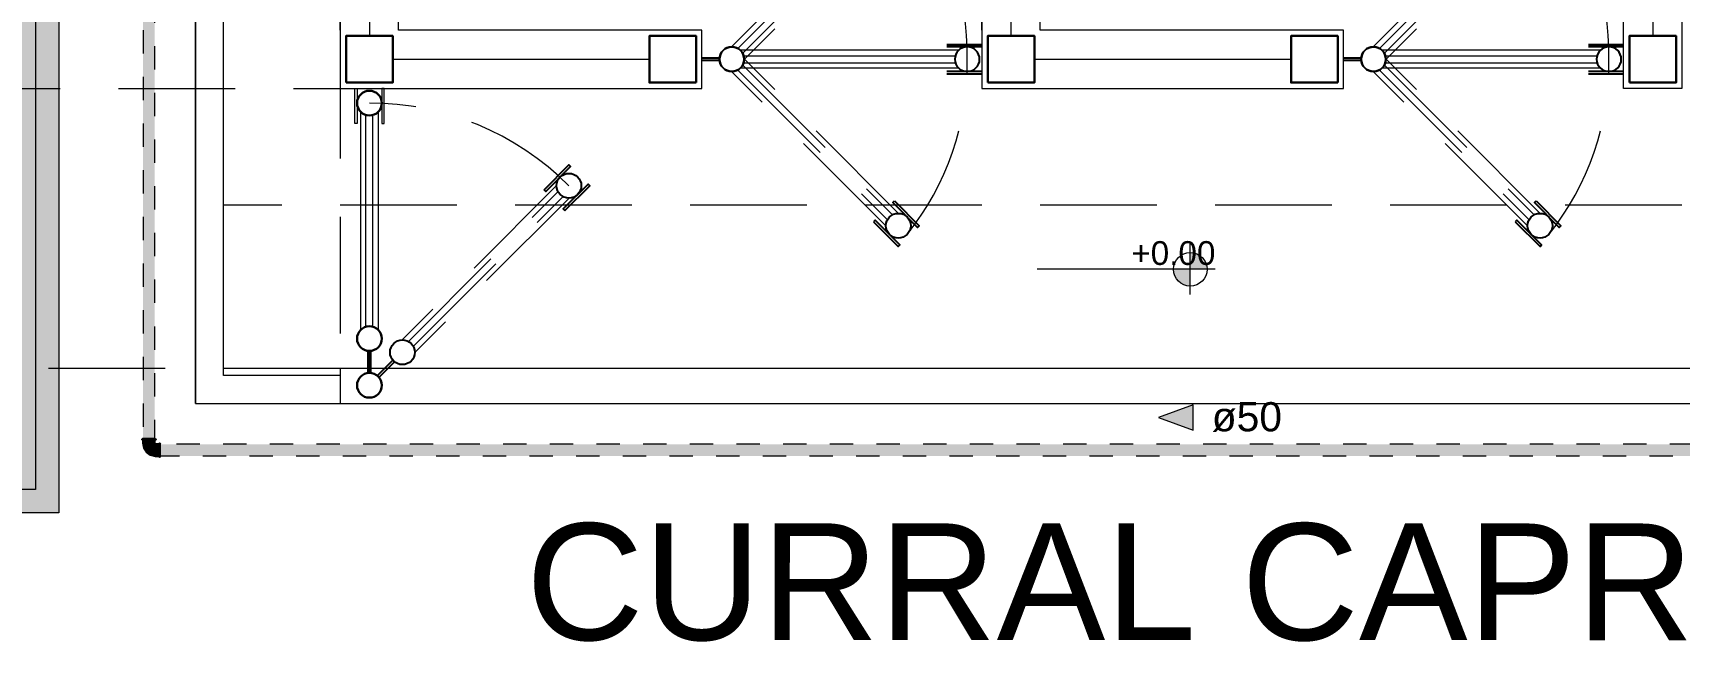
# Model space of a CAD drawing. Header units: metres. Extents: x 5 to 242, y -3 to 162.
# Drawn here: x 25.44 to 32.49, y 96.59 to 99.2 of the extents above; entities that cross this region are included whole.
import ezdxf

# ---------------------------------------------------------------- set-up
doc = ezdxf.new("R2010")
doc.units = ezdxf.units.M
doc.linetypes.add('Aligning Line', pattern=[0.012, 0.006, -0.006])
doc.linetypes.add('IMPORT-Dashed _3_', pattern=[0.75, 0.5, -0.25])
doc.layers.add('1053_ARQ_BASE_MATADOURO_dwg', color=7, linetype='Continuous', lineweight=5, true_color=0x767676)
for name, color, linetype, lineweight in [('A-COTAS', 7, 'Continuous', 9), ('A-EQUIPAMENTOS', 7, 'Continuous', 5), ('A-PAREDE', 7, 'Continuous', 30), ('A-PROJEÇÃO', 7, 'IMPORT-Dashed _3_', 15), ('A-TEXTO1', 7, 'Continuous', 5), ('A-VISTA01', 7, 'Continuous', 20), ('A-VISTA02', 7, 'Continuous', 15), ('A-VISTA03', 7, 'Continuous', 9), ('A-VISTA04', 7, 'Continuous', 5), ('A_PROJEÇÃO', 7, 'IMPORT-Dashed _3_', 5), ('P-PIPE', 7, 'Continuous', 5), ('P-PIPE-IDEN', 7, 'Continuous', 5)]:
    doc.layers.add(name, color=color, linetype=linetype, lineweight=lineweight)
doc.styles.add('Arial', font='arial.ttf', dxfattribs={"height": 0.5})
doc.styles.add('Arial_1', font='arial.ttf', dxfattribs={"height": 0.102})
doc.styles.add('Arial_27', font='arial.ttf', dxfattribs={"height": 0.125})

# ---------------------------------------------------------------- blocks, each defined once
blk = doc.blocks.new('AÇO_Cotovelo 90 45 - AÇO_Cotovelo 90 45-3953197-CURRAL BOVINO')
at = {"layer": 'P-PIPE', "true_color": 0x7f7f7f}
for points in [[(-0.0425, 0.0082), (-0.0425, 0.0274), (-0.0467, 0.0302), (-0.0495, 0.0274), (-0.0495, -0.0274), (-0.0453, -0.0302), (-0.0425, -0.0268), (-0.0425, 0.0076)], [(-0.0304, 0.0137), (-0.0304, 0.0274), (-0.0425, 0.0274), (-0.0425, -0.0274), (-0.0304, -0.0274), (-0.0304, 0.0137)], [(0.0309, 0.046), (0.0288, 0.0488), (0.0253, 0.0495), (0.0177, 0.0495), (-0.0288, 0.0488), (-0.0294, 0.0483), (-0.0309, 0.046), (0.0292, 0.046)], [(0.0309, 0.046), (-0.0309, 0.046), (-0.0288, 0.0432), (-0.0253, 0.0425), (-0.0177, 0.0425), (0.0288, 0.0432), (0.0294, 0.0437)], [(0.0274, 0.0304), (-0.0274, 0.0304), (-0.0279, 0.0279), (-0.0304, 0.0274), (-0.0304, -0.0274), (-0.0076, -0.0225), (0.0108, -0.01), (0.0231, 0.0088), (0.0265, 0.0257)], [(-0.0274, 0.0425), (-0.0288, 0.0432), (-0.0274, 0.0425)]]:
    blk.add_hatch(color=8, dxfattribs=at).paths.add_polyline_path(points)
h = blk.add_hatch(color=8, dxfattribs=at)
h.paths.add_polyline_path([(0.0274, 0.0493), (0.0268, 0.0495), (0.0274, 0.0493)])
h.paths.add_polyline_path([(0.0274, 0.0425), (0.0268, 0.0425), (-0.0274, 0.0425), (-0.0274, 0.0304), (0.0274, 0.0304), (0.0274, 0.0371)])
at = {"layer": 'P-PIPE'}
for p, q in [((-0.0478, 0.0274), (-0.0495, 0.0274)), ((-0.0495, -0.0274), (-0.0495, 0.0274)), ((-0.0304, 0.0274), (-0.0442, 0.0274)), ((-0.0304, 0.0274), (-0.0304, 0.0223)), ((-0.0304, 0.0222), (-0.0304, 0.0217)), ((-0.0304, 0.0217), (-0.0304, 0.0085)), ((-0.0304, 0.0081), (-0.0304, -0.0081)), ((-0.0274, 0.0425), (-0.0286, 0.0432)), ((-0.0274, 0.0495), (-0.0274, 0.0484)), ((-0.0274, 0.0436), (-0.0274, 0.0304)), ((-0.0223, 0.0304), (-0.0274, 0.0304)), ((-0.0189, 0.0495), (-0.0265, 0.0495)), ((-0.0222, 0.0304), (-0.0217, 0.0304)), ((-0.0085, 0.0304), (-0.0217, 0.0304)), ((0.0099, 0.0495), (-0.0145, 0.0495)), ((0.0081, 0.0304), (-0.0081, 0.0304)), ((0.0217, 0.0304), (0.0085, 0.0304)), ((0.0261, 0.0495), (0.0187, 0.0495)), ((0.0217, 0.0304), (0.0222, 0.0304)), ((0.0274, 0.0304), (0.0223, 0.0304)), ((0.0274, 0.0495), (0.0286, 0.0488)), ((0.0274, 0.0484), (0.0274, 0.0495)), ((0.0274, 0.0304), (0.0274, 0.0436)), ((-0.0495, -0.0274), (-0.0478, -0.0274)), ((-0.0442, -0.0274), (-0.0304, -0.0274)), ((-0.0304, -0.0085), (-0.0304, -0.0217)), ((-0.0304, -0.0217), (-0.0304, -0.0222)), ((-0.0304, -0.0223), (-0.0304, -0.0274))]:
    blk.add_line(p, q, dxfattribs=at)
at = {"layer": 'P-PIPE', "flags": 128}
for points in [[(-0.0495, 0.0274), (-0.0479, 0.0303), (-0.0445, 0.0306), (-0.0425, 0.0279), (-0.0425, 0.0274)], [(-0.0495, 0.0274), (-0.0495, 0.0234), (-0.0495, 0.0125), (-0.0495, -0.0021), (-0.0495, -0.0161), (-0.0495, -0.0253), (-0.0495, -0.0274)], [(-0.0425, -0.0274), (-0.0425, -0.0234), (-0.0425, -0.0125), (-0.0425, 0.0021), (-0.0425, 0.0161), (-0.0425, 0.0253), (-0.0425, 0.0274)], [(-0.0309, 0.046), (-0.0293, 0.0489), (-0.0274, 0.0495)], [(-0.0291, 0.0434), (-0.0303, 0.0441), (-0.0309, 0.046)], [(-0.0304, -0.0274), (-0.0091, -0.0233), (0.0093, -0.0116), (0.022, 0.006), (0.0273, 0.027), (0.0274, 0.0304)], [(-0.0274, 0.0304), (-0.0288, 0.0279), (-0.0304, 0.0274)], [(0.0274, 0.0495), (0.0234, 0.0495), (0.0125, 0.0495), (-0.0021, 0.0495), (-0.0161, 0.0495), (-0.0253, 0.0495), (-0.0274, 0.0495)], [(-0.0274, 0.0425), (-0.0234, 0.0425), (-0.0125, 0.0425), (0.0021, 0.0425), (0.0161, 0.0425), (0.0253, 0.0425), (0.0274, 0.0425)], [(0.0309, 0.046), (0.0293, 0.0431), (0.0274, 0.0425)], [(0.0291, 0.0486), (0.0303, 0.0479), (0.0309, 0.046)], [(-0.0425, -0.0274), (-0.0441, -0.0303), (-0.0475, -0.0306), (-0.0495, -0.0279), (-0.0495, -0.0274)]]:
    blk.add_lwpolyline(points, dxfattribs=at)
blk = doc.blocks.new('1053_ARQ_BASE_MATADOURO_dwg_A$C3BBF43EE-4039607-CURRAL BOVINO')
at = {"layer": 'A-PROJEÇÃO', "color": 253, "true_color": 0xaaaaaa}
for p, q in [((0.0998, 0.1011), (1.0352, 0.1011)), ((1.0212, 0.078), (0.1138, 0.078)), ((0.0998, 0.0249), (1.0352, 0.0249)), ((1.0212, 0.048), (0.1138, 0.048))]:
    blk.add_line(p, q, dxfattribs=at)
at = {"layer": 'A-PROJEÇÃO', "color": 253, "linetype": 'Continuous', "lineweight": 25, "true_color": 0xaaaaaa, "flags": 128}
for points in [[(0.15, 0.126), (0, 0.126), (0, 0.116), (0.15, 0.116)], [(0.15, 0), (0, 0), (0, 0.01), (0.15, 0.01)]]:
    blk.add_lwpolyline(points, close=True, dxfattribs=at)
at = {"layer": 'A-PROJEÇÃO', "color": 253, "linetype": 'Continuous', "lineweight": 25, "true_color": 0xaaaaaa}
for centre in [(0.063, 0.063), (1.072, 0.063)]:
    blk.add_circle(centre, 0.053, dxfattribs=at)
blk = doc.blocks.new('1053_ARQ_BASE_MATADOURO_dwg_A$C3BBF43EE-4039606-CURRAL BOVINO')
at = {"layer": 'A-PROJEÇÃO', "color": 253, "true_color": 0xaaaaaa}
for p, q in [((0.0998, 0.1011), (1.0352, 0.1011)), ((1.0212, 0.078), (0.1138, 0.078)), ((0.0998, 0.0249), (1.0352, 0.0249)), ((1.0212, 0.048), (0.1138, 0.048))]:
    blk.add_line(p, q, dxfattribs=at)
at = {"layer": 'A-PROJEÇÃO', "color": 253, "linetype": 'Continuous', "lineweight": 25, "true_color": 0xaaaaaa, "flags": 128}
for points in [[(0.15, 0.126), (0, 0.126), (0, 0.116), (0.15, 0.116)], [(0.15, 0), (0, 0), (0, 0.01), (0.15, 0.01)]]:
    blk.add_lwpolyline(points, close=True, dxfattribs=at)
at = {"layer": 'A-PROJEÇÃO', "color": 253, "linetype": 'Continuous', "lineweight": 25, "true_color": 0xaaaaaa}
for centre in [(0.063, 0.063), (1.072, 0.063)]:
    blk.add_circle(centre, 0.053, dxfattribs=at)
blk = doc.blocks.new('1053_ARQ_BASE_MATADOURO_dwg_Porteira_Curral_1-4039608-CURRAL BOVINO')
at = {"layer": 'A-PAREDE', "color": 253, "lineweight": 25, "true_color": 0xaaaaaa}
for p, q in [((207868.2993, 9278518.2534), (207868.2219, 9278518.2534)), ((207868.2993, 9278518.2434), (207868.2219, 9278518.2434))]:
    blk.add_line(p, q, dxfattribs=at)
for centre in [(207868.352, 9278518.2484), (207869.361, 9278518.2484)]:
    blk.add_ellipse(centre, major_axis=(0, 0.053), ratio=1, dxfattribs=at)
at = {"layer": 'A-VISTA02', "color": 253, "true_color": 0xaaaaaa}
for p, q in [((207869.3242, 9278518.2865), (207868.3889, 9278518.2865)), ((207869.3242, 9278518.2103), (207868.3889, 9278518.2103))]:
    blk.add_line(p, q, dxfattribs=at)
at = {"layer": 'A-VISTA03', "color": 253, "lineweight": 25, "true_color": 0xaaaaaa}
for p, q in [((207869.274, 9278518.3114), (207869.424, 9278518.3114)), ((207869.424, 9278518.3014), (207869.274, 9278518.3014)), ((207869.424, 9278518.1954), (207869.274, 9278518.1954)), ((207869.274, 9278518.1854), (207869.424, 9278518.1854))]:
    blk.add_line(p, q, dxfattribs=at)
at = {"layer": 'A-VISTA04', "color": 253, "true_color": 0xaaaaaa}
for p, q in [((207868.4029, 9278518.2634), (207869.3102, 9278518.2634)), ((207868.4029, 9278518.2334), (207869.3102, 9278518.2334))]:
    blk.add_line(p, q, dxfattribs=at)
blk = doc.blocks.new('1053_ARQ_BASE_MATADOURO_dwg_CAMINHÃO PORCOS-4039610-CURRAL BOVINO')
at = {"layer": 'A-COTAS', "lineweight": 5, "true_color": 0xe2e2e2}
blk.add_hatch(color=254, dxfattribs=at).paths.add_polyline_path([(0, -1.2192), (0, 1.2192), (-5.4864, 1.2192), (-5.4864, -1.2192), (-0.0089, -1.2192)])
at = {"layer": 'A-EQUIPAMENTOS', "color": 253, "true_color": 0xaaaaaa, "flags": 128}
for points in [[(0, -1.2192), (-5.4864, -1.2192), (-5.4864, 1.2192), (0, 1.2192)], [(-0.1, -1.1192), (-5.3864, -1.1192), (-5.3864, 1.1192), (-0.1, 1.1192)]]:
    blk.add_lwpolyline(points, close=True, dxfattribs=at)
blk = doc.blocks.new('1053_ARQ_BASE_MATADOURO_dwg_A$C3E5A4E6E-4039613-CURRAL BOVINO')
at = {"layer": 'A-PROJEÇÃO', "color": 253, "linetype": 'Continuous', "lineweight": 25, "true_color": 0xaaaaaa}
for p, q in [((0.058, 1.1248), (0.058, 1.2196)), ((0.068, 1.1248), (0.068, 1.2196))]:
    blk.add_line(p, q, dxfattribs=at)
at = {"layer": 'A-PROJEÇÃO', "color": 253, "true_color": 0xaaaaaa}
for p, q in [((0.0249, 0.0998), (0.0249, 1.0352)), ((0.048, 1.0212), (0.048, 0.1138)), ((0.078, 1.0212), (0.078, 0.1138)), ((0.1011, 0.0998), (0.1011, 1.0352))]:
    blk.add_line(p, q, dxfattribs=at)
at = {"layer": 'A-PROJEÇÃO', "color": 253, "linetype": 'Continuous', "lineweight": 25, "true_color": 0xaaaaaa, "flags": 128}
for points in [[(0, 0.15), (0, 0), (0.01, 0), (0.01, 0.15)], [(0.126, 0.15), (0.126, 0), (0.116, 0), (0.116, 0.15)]]:
    blk.add_lwpolyline(points, close=True, dxfattribs=at)
at = {"layer": 'A-PROJEÇÃO', "color": 253, "true_color": 0xaaaaaa}
blk.add_circle((0.063, 1.272), 0.053, dxfattribs=at)
at = {"layer": 'A-PROJEÇÃO', "color": 253, "linetype": 'Continuous', "lineweight": 25, "true_color": 0xaaaaaa}
for centre in [(0.063, 1.072), (0.063, 0.063)]:
    blk.add_circle(centre, 0.053, dxfattribs=at)
blk = doc.blocks.new('1053_ARQ_BASE_MATADOURO_dwg_arq geral tgov-4039641-CURRAL BOVINO')
at = {"layer": 'A-TEXTO1', "lineweight": 9, "true_color": 0xe2e2e2}
h = blk.add_hatch(color=254, dxfattribs=at)
h.paths.add_polyline_path([(1.0923, 14.9311), (1.0923, 15.0029), (1.0205, 15.0029), (1.0229, 14.9843), (1.0301, 14.967), (1.0415, 14.9521), (1.0564, 14.9407), (1.0737, 14.9335)])
h.paths.add_polyline_path([(1.0923, 15.0029), (1.1642, 15.0029), (1.1624, 15.0189), (1.1571, 15.0341), (1.1485, 15.0477), (1.1371, 15.0591), (1.1235, 15.0677), (1.1083, 15.073), (1.0923, 15.0748), (1.0923, 15.0189)])
at = {"color": 253, "lineweight": 5, "true_color": 0xaaaaaa, "flags": 128}
blk.add_lwpolyline([(-3.1704, 14.4282), (-3.1704, 20.1582), (-12.4204, 20.1582), (-12.4204, 34.8483), (-12.4204, 34.9983), (5.3461, 34.9983), (5.3461, 26.6282)], dxfattribs=at)
at = {"layer": 'A-PAREDE', "color": 253, "true_color": 0xaaaaaa}
for p, q in [((-2.4304, 14.6534), (-2.4304, 14.5586)), ((-2.4204, 14.6534), (-2.4204, 14.5586))]:
    blk.add_line(p, q, dxfattribs=at)
at = {"layer": 'A-PAREDE', "color": 253, "true_color": 0xaaaaaa, "flags": 128}
for points in [[(-2.5254, 15.8032), (-2.3254, 15.8032), (-2.3254, 16.0032), (-2.5254, 16.0032)], [(-1.0254, 15.8032), (-1.2254, 15.8032), (-1.2254, 16.0032), (-1.0254, 16.0032)], [(0.2246, 15.8032), (0.4246, 15.8032), (0.4246, 16.0032), (0.2246, 16.0032)], [(1.7246, 15.8032), (1.5246, 15.8032), (1.5246, 16.0032), (1.7246, 16.0032)], [(2.9746, 15.8032), (3.1746, 15.8032), (3.1746, 16.0032), (2.9746, 16.0032)]]:
    blk.add_lwpolyline(points, close=True, dxfattribs=at)
at = {"layer": 'A-PAREDE', "color": 253, "true_color": 0xaaaaaa}
for centre in [(-2.4254, 15.7151), (-2.4254, 14.7061), (-2.4254, 14.5061)]:
    blk.add_circle(centre, 0.053, dxfattribs=at)
at = {"layer": 'A-PROJEÇÃO', "color": 253, "true_color": 0xaaaaaa, "flags": 128}
blk.add_lwpolyline([(12.1996, 15.2781), (-3.0504, 15.2781), (-3.0504, 20.7782), (12.1996, 20.7782)], close=True, dxfattribs=at)
at = {"layer": 'A-PROJEÇÃO', "color": 253, "true_color": 0xaaaaaa}
for centre, radius, start, end in [((-1.0296, 15.9222), 1.1664, 359.06442, 38.86472), ((1.7204, 15.9222), 1.1664, 359.06442, 38.86472), ((-1.0296, 15.8841), 1.1664, 321.13529, 0.93558), ((1.7204, 15.8841), 1.1664, 321.13529, 0.93558), ((-2.4254, 14.5061), 1.209, 45, 90)]:
    blk.add_arc(centre, radius, start, end, dxfattribs=at)
at = {"layer": 'A-TEXTO1', "color": 253, "true_color": 0xaaaaaa}
for p, q in [((1.0923, 14.8955), (1.0923, 15.1226)), ((1.1988, 15.0029), (0.4359, 15.0029))]:
    blk.add_line(p, q, dxfattribs=at)
blk.add_circle((1.0923, 15.0029), 0.0719, dxfattribs=at)
at = {"layer": 'A-VISTA01', "color": 253, "true_color": 0xaaaaaa, "flags": 128}
for points in [[(-2.5504, 16.0281), (-2.5504, 20.0282), (-2.5504, 16.0281), (-2.5504, 15.7781), (-2.3004, 15.7781), (-2.3004, 15.7782), (-1.0004, 15.7782), (-1.0004, 16.0282), (-2.3004, 16.0282), (-2.3004, 19.9261)], [(0.1996, 16.0281), (0.1996, 20.0282), (0.1996, 16.0281), (0.1996, 15.7781), (0.4496, 15.7781), (0.4496, 15.7782), (1.7496, 15.7782), (1.7496, 16.0282), (0.4496, 16.0282), (0.4496, 19.9261)], [(7.0838, 20.0282), (3.1996, 20.0282), (3.1996, 16.0282), (3.1996, 15.7781), (2.9496, 15.7781), (2.9496, 16.0281), (2.9496, 20.0282)], [(11.4496, 15.0874), (11.4496, 14.5782), (-2.5504, 14.5782), (-2.5504, 14.4282), (11.5996, 14.4282), (11.5996, 15.0874)]]:
    blk.add_lwpolyline(points, dxfattribs=at)
at = {"layer": 'A-VISTA02', "color": 253, "true_color": 0xaaaaaa}
for p, q in [((-2.4635, 15.6783), (-2.4635, 14.743)), ((-2.3873, 15.6783), (-2.3873, 14.743))]:
    blk.add_line(p, q, dxfattribs=at)
at = {"layer": 'A-VISTA03', "color": 253, "true_color": 0xaaaaaa, "flags": 128}
blk.add_lwpolyline([(-2.5504, 14.5482), (-3.0504, 14.5482), (-3.0504, 20.2782), (-3.1704, 20.2782), (-3.1704, 14.4282), (-2.5504, 14.4282)], dxfattribs=at)
for points in [[(-2.4884, 15.6281), (-2.4884, 15.7781), (-2.4784, 15.7781), (-2.4784, 15.6281)], [(-2.3624, 15.6281), (-2.3624, 15.7781), (-2.3724, 15.7781), (-2.3724, 15.6281)]]:
    blk.add_lwpolyline(points, close=True, dxfattribs=at)
at = {"layer": 'A-VISTA04', "color": 253, "true_color": 0xaaaaaa}
for p, q in [((-2.4254, 20.0532), (-2.4254, 16.0032)), ((0.3246, 16.0032), (0.3246, 20.0532)), ((3.0746, 20.0532), (3.0746, 16.0032)), ((-2.3254, 15.9032), (-1.2254, 15.9032)), ((0.4246, 15.9032), (1.5246, 15.9032)), ((-2.3004, 15.7782), (-2.3004, 15.7781)), ((-2.4404, 14.757), (-2.4404, 15.6643)), ((-2.4104, 14.757), (-2.4104, 15.6643))]:
    blk.add_line(p, q, dxfattribs=at)
at = {"layer": 'A_PROJEÇÃO', "color": 253, "true_color": 0xaaaaaa, "flags": 128}
blk.add_lwpolyline([(-2.5504, 14.5781), (-6.5504, 14.5781), (-6.5504, 15.7781), (-2.5504, 15.7781)], close=True, dxfattribs=at)
at = {"extrusion": (0, 0, -1)}
for name, p, zscale, rotation in [('1053_ARQ_BASE_MATADOURO_dwg_A$C3BBF43EE-4039606-CURRAL BOVINO', (0.0698, 16.6166), -0.9999999999999999, 314.9999999998643), ('1053_ARQ_BASE_MATADOURO_dwg_A$C3BBF43EE-4039606-CURRAL BOVINO', (-2.6802, 16.6166), -0.9999999999999999, 314.9999999998643), ('1053_ARQ_BASE_MATADOURO_dwg_Porteira_Curral_1-4039608-CURRAL BOVINO', (207869.2245, 9278534.1516), -1, 180), ('1053_ARQ_BASE_MATADOURO_dwg_Porteira_Curral_1-4039608-CURRAL BOVINO', (207866.4745, 9278534.1516), -1, 180)]:
    blk.add_blockref(name, p, dxfattribs=dict(at, zscale=zscale, rotation=rotation))
blk.add_blockref('1053_ARQ_BASE_MATADOURO_dwg_CAMINHÃO PORCOS-4039610-CURRAL BOVINO', (-3.7564, 15.1781))
at = {"rotation": 135.0000000001357}
for name, p in [('1053_ARQ_BASE_MATADOURO_dwg_A$C3BBF43EE-4039607-CURRAL BOVINO', (-0.0698, 15.1897)), ('1053_ARQ_BASE_MATADOURO_dwg_A$C3BBF43EE-4039607-CURRAL BOVINO', (2.6802, 15.1897)), ('1053_ARQ_BASE_MATADOURO_dwg_A$C3E5A4E6E-4039613-CURRAL BOVINO', (-1.4814, 15.361))]:
    blk.add_blockref(name, p, dxfattribs=at)
at = {"layer": 'A-TEXTO1', "insert": (0.8396, 15.1236), "char_height": 0.102, "width": 0.43082, "attachment_point": 1, "line_spacing_factor": 0.941778, "style": 'Arial_1'}
blk.add_mtext('+0.00', dxfattribs=at)
at = {"layer": 'A-TEXTO1', "insert": (-1.7549, 13.9146), "char_height": 0.5, "width": 14.493301, "attachment_point": 1, "rotation": 359.9922, "line_spacing_factor": 0.941778, "style": 'Arial'}
blk.add_mtext('CURRAL CAPRINO / OVINO E SUÍNO', dxfattribs=at)
blk = doc.blocks.new('1053_ARQ_BASE_MATADOURO_dwg-3625622-CURRAL BOVINO')
blk.add_blockref('1053_ARQ_BASE_MATADOURO_dwg_arq geral tgov-4039641-CURRAL BOVINO', (130.2098, 83.186))
blk = doc.blocks.new('Anotacao_Tuboseta - Fluxo 2-2612755-CURRAL BOVINO')
at = {"layer": 'P-PIPE-IDEN'}
blk.add_hatch(color=256, dxfattribs=at).paths.add_polyline_path([(0, -0.00108), (-0.00297, 0), (0, 0.00108)])
for p, q in [((0, 0.00108), (-0.00297, 0)), ((-0.00297, 0), (0, -0.00108)), ((0, -0.00108), (0, 0.00108))]:
    blk.add_line(p, q, dxfattribs=at)

msp = doc.modelspace()

# ---------------------------------------------------------------- hatches: boundary and pattern name
at = {"layer": 'P-PIPE', "true_color": 0xc0c0c0}
for points in [[(25.9081, 97.4637), (25.9329, 97.4637), (25.9329, 103.8142), (25.9079, 103.8142), (25.9079, 97.4637)], [(25.9454, 97.4637), (25.9579, 97.4639), (25.9574, 103.8142), (25.9329, 103.8142), (25.9329, 97.4637), (25.9454, 97.4637)], [(41.3778, 97.4142), (42.3506, 97.4142), (42.3506, 97.4392), (25.9824, 97.439), (25.9824, 97.4142), (41.3243, 97.4142)], [(25.9824, 97.3892), (42.3506, 97.3894), (42.3506, 97.4142), (25.9824, 97.4142), (25.9824, 97.3894)]]:
    msp.add_hatch(color=9, dxfattribs=at).paths.add_polyline_path(points)

# ---------------------------------------------------------------- linework, layer by layer
at = {"layer": 'P-PIPE', "linetype": 'Aligning Line', "lineweight": 15}
for p, q in [((25.9079, 103.8142), (25.9079, 97.4446)), ((25.9579, 97.4446), (25.9579, 103.8142)), ((42.3506, 97.4392), (25.9633, 97.4392)), ((25.9633, 97.3892), (42.3506, 97.3892))]:
    msp.add_line(p, q, dxfattribs=at)

# ---------------------------------------------------------------- block references
at = {"layer": '1053_ARQ_BASE_MATADOURO_dwg', "color": 253, "true_color": 0xaaaaaa}
msp.add_blockref('1053_ARQ_BASE_MATADOURO_dwg-3625622-CURRAL BOVINO', (-100.9065, 0), dxfattribs=at)
at = {"layer": 'P-PIPE', "rotation": 270}
msp.add_blockref('AÇO_Cotovelo 90 45 - AÇO_Cotovelo 90 45-3953197-CURRAL BOVINO', (25.9329, 97.4142), dxfattribs=at)
at = {"layer": 'P-PIPE-IDEN', "xscale": 49.99999999999998, "yscale": 49.99999999999998, "zscale": 49.99999999999998}
msp.add_blockref('Anotacao_Tuboseta - Fluxo 2-2612755-CURRAL BOVINO', (30.4081, 97.5543), dxfattribs=at)

# ---------------------------------------------------------------- texts
at = {"layer": 'P-PIPE-IDEN', "insert": (30.4878, 97.6198), "char_height": 0.125, "width": 0.360759, "attachment_point": 1, "style": 'Arial_27'}
msp.add_mtext('ø50', dxfattribs=at)

doc.saveas('drawing.dxf')
